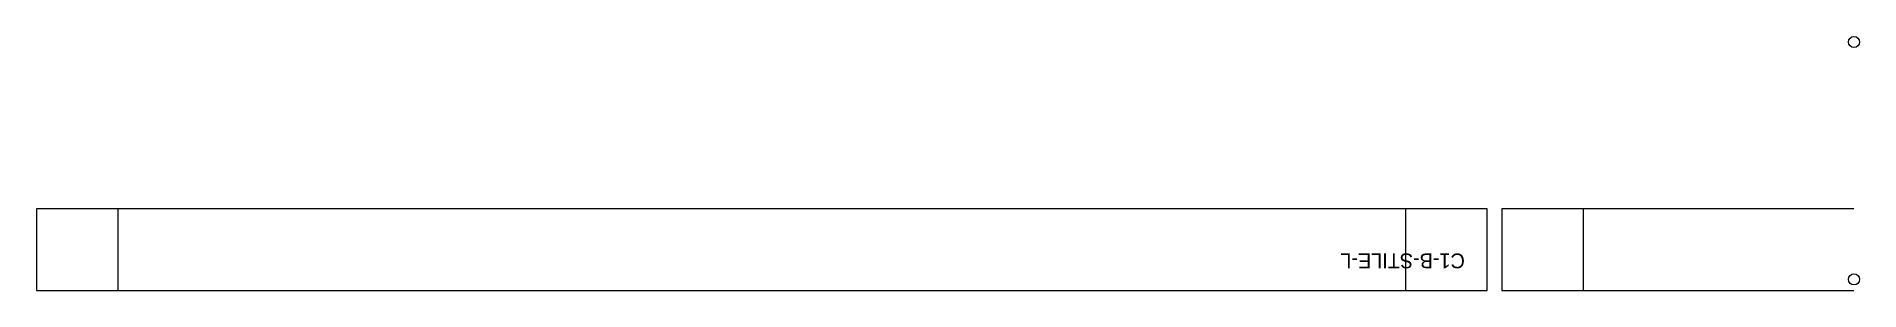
# Model space of a CAD drawing. Header units: millimetres. Extents: x 0 to 983, y 0 to 137.
import ezdxf

# ---------------------------------------------------------------- set-up
doc = ezdxf.new("R2010")
doc.units = ezdxf.units.MM
for name, color, linetype in [('LABEL', 8, 'CONTINUOUS'), ('OUTLINE', 7, 'CONTINUOUS'), ('OUTLINE_OPEN', 7, 'CONTINUOUS'), ('POCKET_D9.5', 3, 'CONTINUOUS'), ('TILE_REG', 6, 'CONTINUOUS')]:
    doc.layers.add(name, color=color, linetype=linetype)

msp = doc.modelspace()

# ---------------------------------------------------------------- linework, layer by layer
at = {"layer": 'OUTLINE'}
msp.add_lwpolyline([(782.2, 0), (782.2, 44), (0, 44), (0, 0)], close=True, dxfattribs=at)
at = {"layer": 'OUTLINE_OPEN'}
msp.add_lwpolyline([(980, 44), (790.2, 44), (790.2, 0), (980, 0)], dxfattribs=at)
at = {"layer": 'POCKET_D9.5'}
for points in [[(44, 0), (44, 44), (0, 44), (0, 0)], [(782.2, 0), (782.2, 44), (738.2, 44), (738.2, 0)], [(834.2, 0), (834.2, 44), (790.2, 44), (790.2, 0)]]:
    msp.add_lwpolyline(points, close=True, dxfattribs=at)
at = {"layer": 'TILE_REG'}
for centre in [(980, 134), (980, 6)]:
    msp.add_circle(centre, 3, dxfattribs=at)

# ---------------------------------------------------------------- texts
at = {"layer": 'LABEL'}
msp.add_text('C1-B-STILE-L', height=8, rotation=180, dxfattribs=at).set_placement((770.2, 20))

doc.saveas('drawing.dxf')
